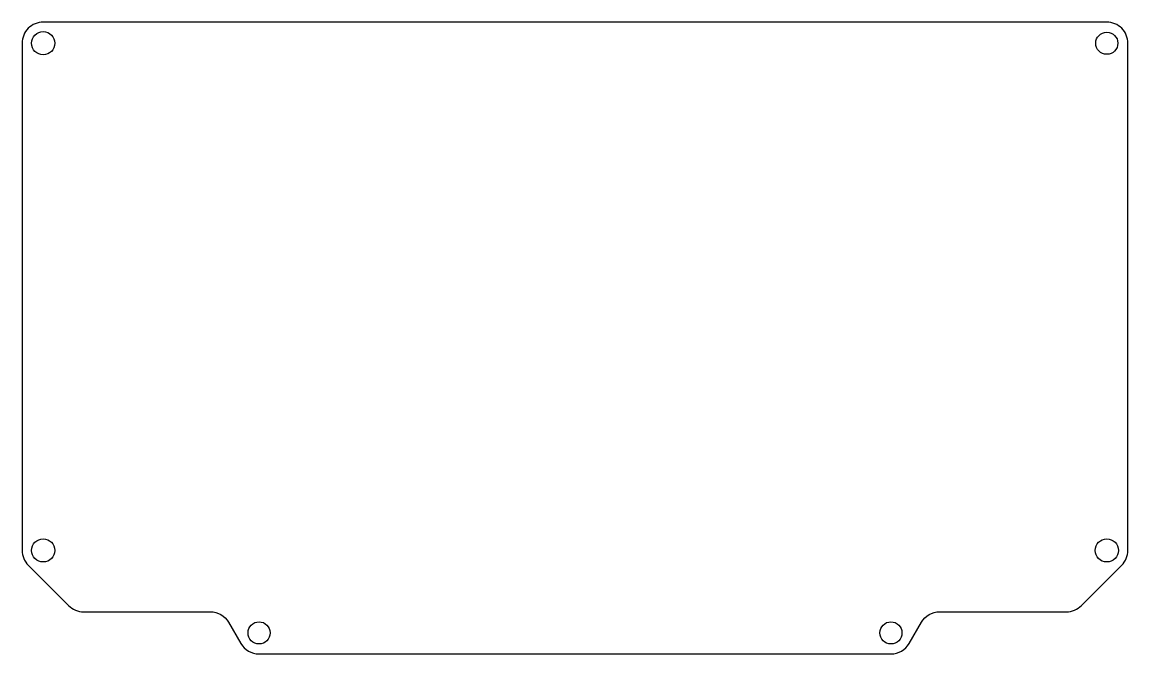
# Model space of a CAD drawing. Header units: millimetres. Extents: x -53 to 53, y -72 to -12.
import ezdxf

# ---------------------------------------------------------------- set-up
doc = ezdxf.new("R2010")
doc.units = ezdxf.units.MM
doc.layers.get('0').update_dxf_attribs({"linetype": 'CONTINUOUS'})

msp = doc.modelspace()

# ---------------------------------------------------------------- linework, layer by layer
msp.add_lwpolyline([(-48.09, -67.86, 0.198912), (-46.67, -68.45), (-34.62, -68.45, -0.267949), (-32.89, -69.45), (-31.73, -71.45, 0.267949), (-30, -72.45), (30, -72.45, 0.267949), (31.73, -71.45), (32.89, -69.45, -0.267949), (34.62, -68.45), (46.67, -68.45, 0.198912), (48.09, -67.86), (51.91, -64.03, 0.198912), (52.5, -62.62), (52.5, -14.45, 0.414214), (50.5, -12.45), (-50.5, -12.45, 0.414214), (-52.5, -14.45), (-52.5, -62.62, 0.198912), (-51.91, -64.03)], format="xyb", close=True)
for centre, radius in [((-50.5, -14.45), 1.1), ((50.5, -14.45), 1.05), ((-50.5, -62.62), 1.1), ((50.5, -62.62), 1.1), ((-30, -70.45), 1.05), ((30, -70.45), 1.05)]:
    msp.add_circle(centre, radius)

doc.saveas('drawing.dxf')
